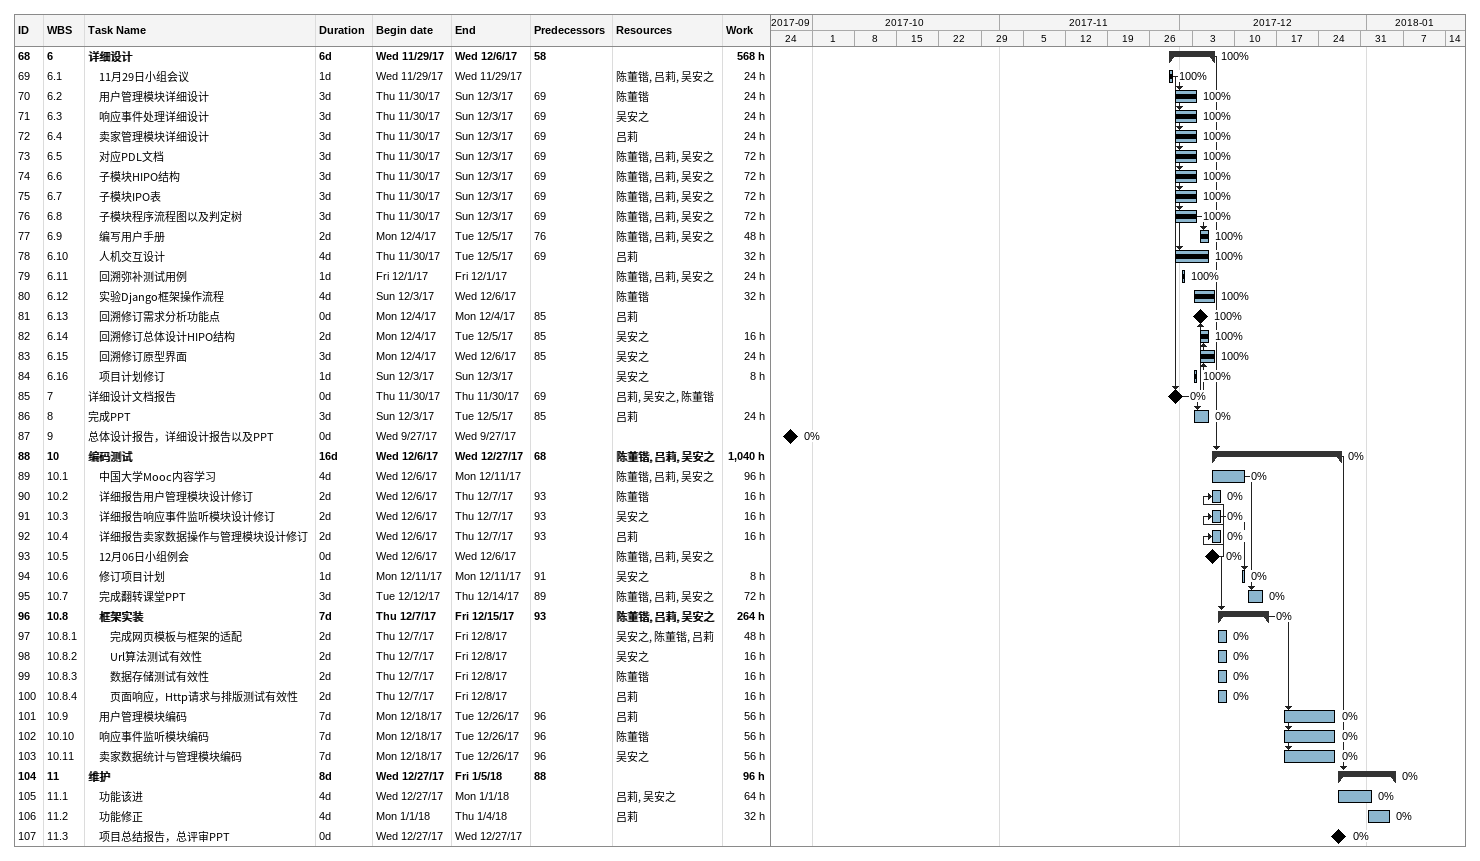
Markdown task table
| ID | WBS | Task | Duration | Start | Finish | Predecessors | Resources | % complete | Work (h) |
|---|---|---|---|---|---|---|---|---|---|
| 68 | 6 | **详细设计** | 6d | 2017-11-29 | 2017-12-06 | 58 |  | 100 | 568 |
| 69 | 6.1 | 11月29日小组会议 | 1d | 2017-11-29 | 2017-11-29 |  | 陈董锴, 吕莉, 吴安之 | 100 | 24 |
| 70 | 6.2 | 用户管理模块详细设计 | 3d | 2017-11-30 | 2017-12-03 | 69 | 陈董锴 | 100 | 24 |
| 71 | 6.3 | 响应事件处理详细设计 | 3d | 2017-11-30 | 2017-12-03 | 69 | 吴安之 | 100 | 24 |
| 72 | 6.4 | 卖家管理模块详细设计 | 3d | 2017-11-30 | 2017-12-03 | 69 | 吕莉 | 100 | 24 |
| 73 | 6.5 | 对应PDL文档 | 3d | 2017-11-30 | 2017-12-03 | 69 | 陈董锴, 吕莉, 吴安之 | 100 | 72 |
| 74 | 6.6 | 子模块HIPO结构 | 3d | 2017-11-30 | 2017-12-03 | 69 | 陈董锴, 吕莉, 吴安之 | 100 | 72 |
| 75 | 6.7 | 子模块IPO表 | 3d | 2017-11-30 | 2017-12-03 | 69 | 陈董锴, 吕莉, 吴安之 | 100 | 72 |
| 76 | 6.8 | 子模块程序流程图以及判定树 | 3d | 2017-11-30 | 2017-12-03 | 69 | 陈董锴, 吕莉, 吴安之 | 100 | 72 |
| 77 | 6.9 | 编写用户手册 | 2d | 2017-12-04 | 2017-12-05 | 76 | 陈董锴, 吕莉, 吴安之 | 100 | 48 |
| 78 | 6.10 | 人机交互设计 | 4d | 2017-11-30 | 2017-12-05 | 69 | 吕莉 | 100 | 32 |
| 79 | 6.11 | 回溯弥补测试用例 | 1d | 2017-12-01 | 2017-12-01 |  | 陈董锴, 吕莉, 吴安之 | 100 | 24 |
| 80 | 6.12 | 实验Django框架操作流程 | 4d | 2017-12-03 | 2017-12-06 |  | 陈董锴 | 100 | 32 |
| 81 | 6.13 | 回溯修订需求分析功能点 | 0d | 2017-12-04 | 2017-12-04 | 85 | 吕莉 | 100 |  |
| 82 | 6.14 | 回溯修订总体设计HIPO结构 | 2d | 2017-12-04 | 2017-12-05 | 85 | 吴安之 | 100 | 16 |
| 83 | 6.15 | 回溯修订原型界面 | 3d | 2017-12-04 | 2017-12-06 | 85 | 吴安之 | 100 | 24 |
| 84 | 6.16 | 项目计划修订 | 1d | 2017-12-03 | 2017-12-03 |  | 吴安之 | 100 | 8 |
| 85 | 7 | 详细设计文档报告 | 0d | 2017-11-30 | 2017-11-30 | 69 | 吕莉, 吴安之, 陈董锴 | 0 |  |
| 86 | 8 | 完成PPT | 3d | 2017-12-03 | 2017-12-05 | 85 | 吕莉 | 0 | 24 |
| 87 | 9 | 总体设计报告，详细设计报告以及PPT | 0d | 2017-09-27 | 2017-09-27 |  |  | 0 |  |
| 88 | 10 | **编码测试** | 16d | 2017-12-06 | 2017-12-27 | 68 | 陈董锴, 吕莉, 吴安之 | 0 | 1040 |
| 89 | 10.1 | 中国大学Mooc内容学习 | 4d | 2017-12-06 | 2017-12-11 |  | 陈董锴, 吕莉, 吴安之 | 0 | 96 |
| 90 | 10.2 | 详细报告用户管理模块设计修订 | 2d | 2017-12-06 | 2017-12-07 | 93 | 陈董锴 | 0 | 16 |
| 91 | 10.3 | 详细报告响应事件监听模块设计修订 | 2d | 2017-12-06 | 2017-12-07 | 93 | 吴安之 | 0 | 16 |
| 92 | 10.4 | 详细报告卖家数据操作与管理模块设计修订 | 2d | 2017-12-06 | 2017-12-07 | 93 | 吕莉 | 0 | 16 |
| 93 | 10.5 | 12月06日小组例会 | 0d | 2017-12-06 | 2017-12-06 |  | 陈董锴, 吕莉, 吴安之 | 0 |  |
| 94 | 10.6 | 修订项目计划 | 1d | 2017-12-11 | 2017-12-11 | 91 | 吴安之 | 0 | 8 |
| 95 | 10.7 | 完成翻转课堂PPT | 3d | 2017-12-12 | 2017-12-14 | 89 | 陈董锴, 吕莉, 吴安之 | 0 | 72 |
| 96 | 10.8 | **框架实装** | 7d | 2017-12-07 | 2017-12-15 | 93 | 陈董锴, 吕莉, 吴安之 | 0 | 264 |
| 97 | 10.8.1 | 完成网页模板与框架的适配 | 2d | 2017-12-07 | 2017-12-08 |  | 吴安之, 陈董锴, 吕莉 | 0 | 48 |
| 98 | 10.8.2 | Url算法测试有效性 | 2d | 2017-12-07 | 2017-12-08 |  | 吴安之 | 0 | 16 |
| 99 | 10.8.3 | 数据存储测试有效性 | 2d | 2017-12-07 | 2017-12-08 |  | 陈董锴 | 0 | 16 |
| 100 | 10.8.4 | 页面响应，Http请求与排版测试有效性 | 2d | 2017-12-07 | 2017-12-08 |  | 吕莉 | 0 | 16 |
| 101 | 10.9 | 用户管理模块编码 | 7d | 2017-12-18 | 2017-12-26 | 96 | 吕莉 | 0 | 56 |
| 102 | 10.10 | 响应事件监听模块编码 | 7d | 2017-12-18 | 2017-12-26 | 96 | 陈董锴 | 0 | 56 |
| 103 | 10.11 | 卖家数据统计与管理模块编码 | 7d | 2017-12-18 | 2017-12-26 | 96 | 吴安之 | 0 | 56 |
| 104 | 11 | **维护** | 8d | 2017-12-27 | 2018-01-05 | 88 |  | 0 | 96 |
| 105 | 11.1 | 功能该进 | 4d | 2017-12-27 | 2018-01-01 |  | 吕莉, 吴安之 | 0 | 64 |
| 106 | 11.2 | 功能修正 | 4d | 2018-01-01 | 2018-01-04 |  | 吕莉 | 0 | 32 |
| 107 | 11.3 | 项目总结报告，总评审PPT | 0d | 2017-12-27 | 2017-12-27 |  |  | 0 |  |
